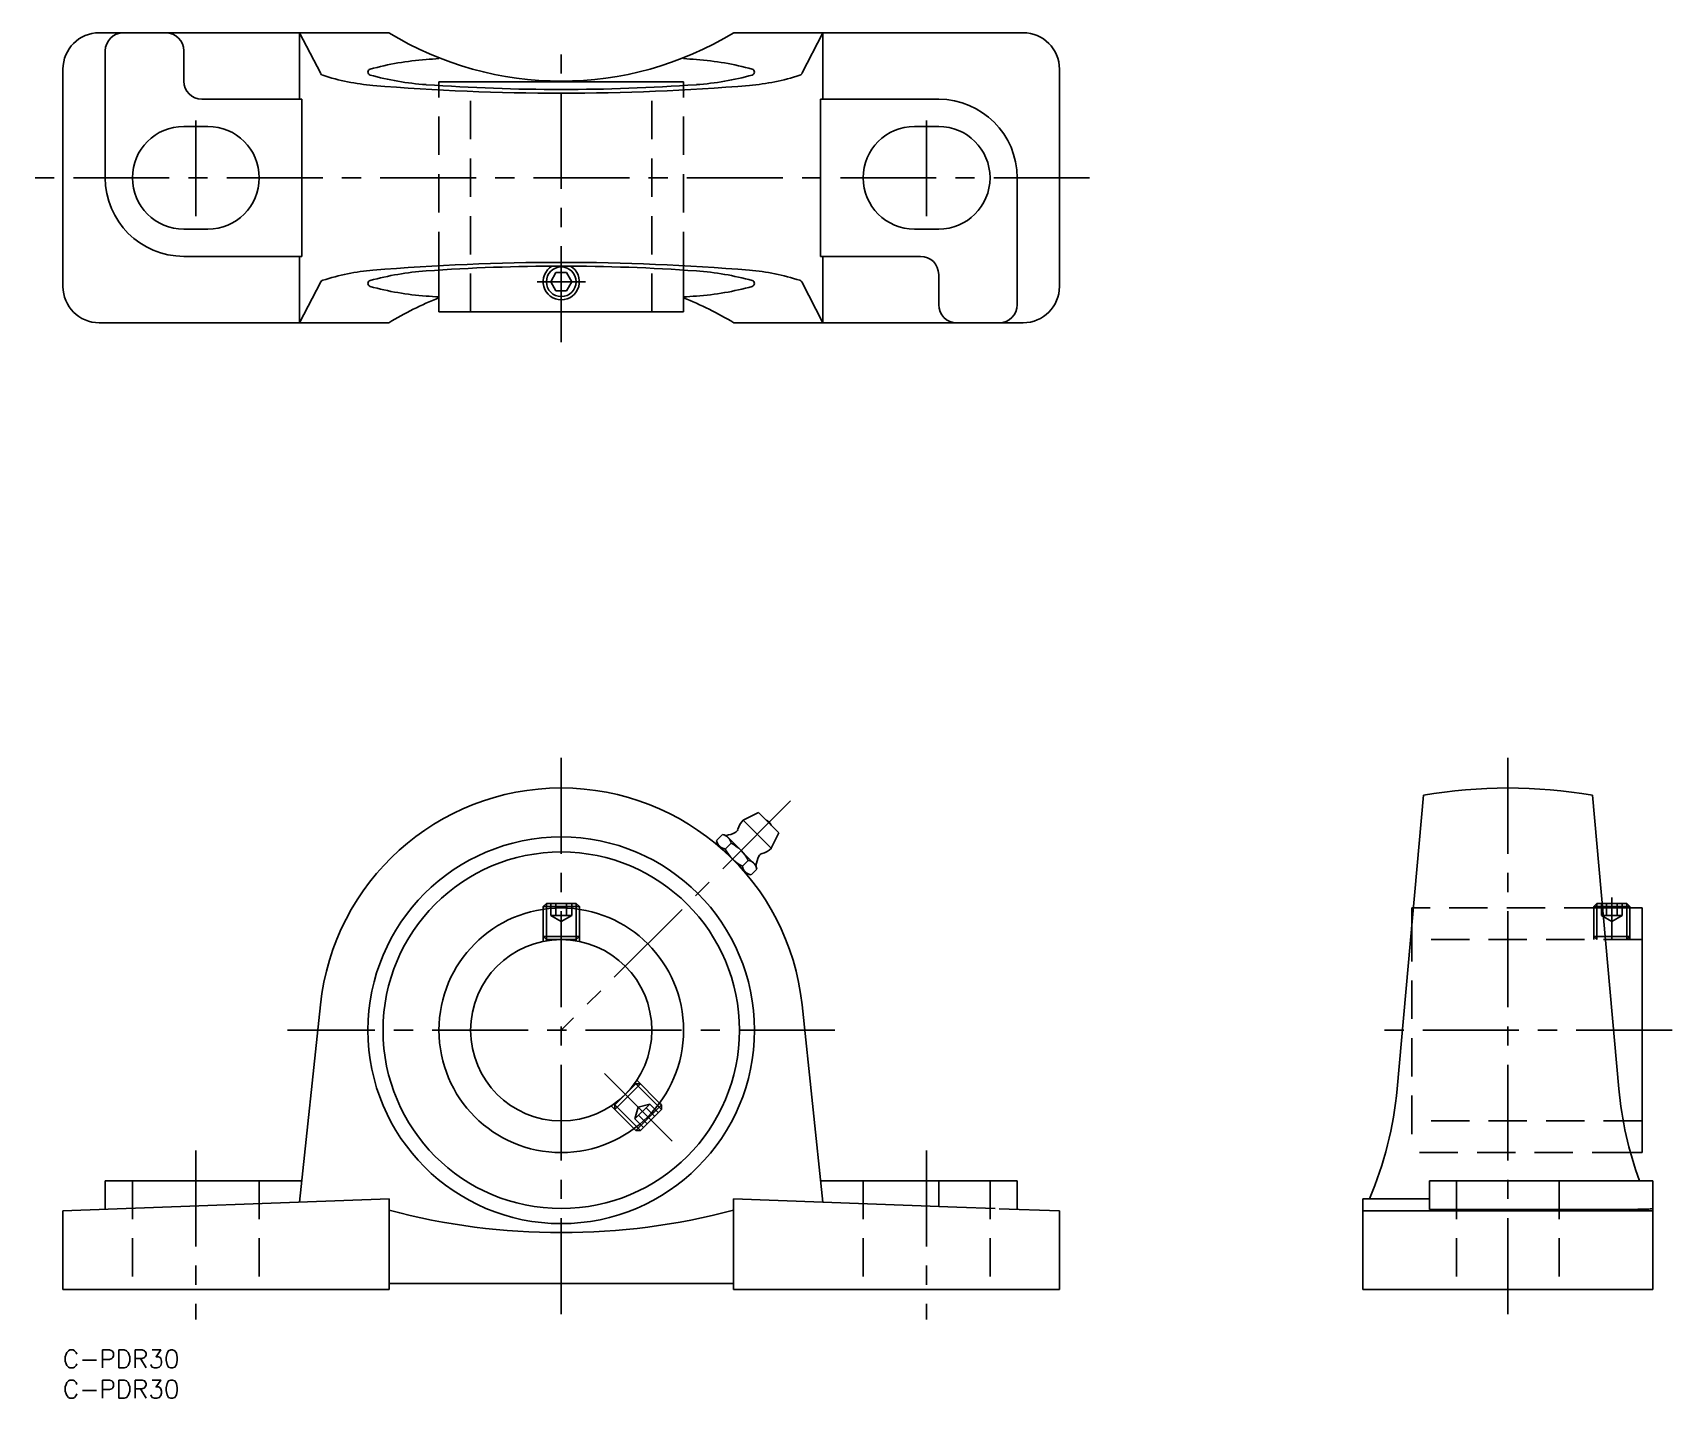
# Model space of a CAD drawing. Extents: x -5 to 266, y -8 to 218.
import ezdxf

# ---------------------------------------------------------------- set-up
doc = ezdxf.new("R2010")
doc.units = 0
doc.header["$LTSCALE"] = 0.5
doc.linetypes.add('CENTER', pattern=[50.8, 31.75, -6.35, 6.35, -6.35])
doc.linetypes.add('DASHED', pattern=[19.05, 12.7, -6.35])
for name, color, linetype in [('MSM_CENTER', 1, 'CENTER'), ('MSM_CONTINUOUS', 7, 'CONTINUOUS'), ('MSM_DASHED', 4, 'DASHED'), ('MSM_NARROW', 5, 'CONTINUOUS'), ('MSM_PART_NUMBER', 7, 'CONTINUOUS')]:
    doc.layers.add(name, color=color, linetype=linetype)
doc.styles.get("Standard").update_dxf_attribs({"font": 'txt.shx', "height": 3, "bigfont": 'bigfont.shx'})

msp = doc.modelspace()

# ---------------------------------------------------------------- linework, layer by layer
at = {"layer": 'MSM_CENTER'}
for p, q in [((82.5, 166.8), (82.5, 215)), ((22, 203.5), (22, 184.5)), ((143, 203.5), (143, 184.5)), ((170, 194), (-5, 194)), ((78.5, 176.8), (86.5, 176.8)), ((82.5, 98), (82.5, 5)), ((239.26, 98), (239.26, 5)), ((120.47, 90.87), (82.5, 52.9)), ((256.46, 74.9), (256.46, 67.93)), ((127.82, 52.9), (37.18, 52.9)), ((266.46, 52.9), (216.77, 52.9)), ((100.88, 34.52), (89.57, 45.83)), ((22, 33), (22, 5)), ((143, 33), (143, 5))]:
    msp.add_line(p, q, dxfattribs=at)
at = {"layer": 'MSM_CONTINUOUS'}
for p, q in [((53.93, 218), (6, 218)), ((39.19, 207), (39.19, 218)), ((39.19, 218), (42.68, 211.24)), ((159, 218), (111.07, 218)), ((125.81, 218), (122.32, 211.24)), ((125.81, 207), (125.81, 218)), ((7, 194), (7, 215)), ((20, 215), (20, 210)), ((0, 212), (0, 176)), ((165, 176), (165, 212)), ((62.25, 209.9), (102.75, 209.9)), ((62.25, 209.27), (62.25, 209.9)), ((102.75, 209.27), (102.75, 209.9)), ((23, 207), (39.56, 207)), ((39.56, 207), (39.56, 181)), ((145, 207), (125.44, 207)), ((125.44, 207), (125.44, 181)), ((20, 202.5), (24, 202.5)), ((145, 202.5), (141, 202.5)), ((158, 194), (158, 173)), ((20, 185.5), (24, 185.5)), ((145, 185.5), (141, 185.5)), ((20, 181), (39.56, 181)), ((39.19, 181), (39.19, 170)), ((142, 181), (125.44, 181)), ((125.81, 181), (125.81, 170)), ((39.19, 170), (42.68, 176.76)), ((62.25, 171.8), (62.25, 178.73)), ((81.63, 178.3), (80.77, 176.8)), ((81.63, 175.3), (80.77, 176.8)), ((81.63, 178.3), (83.37, 178.3)), ((83.37, 178.3), (84.23, 176.8)), ((84.23, 176.8), (83.37, 175.3)), ((102.75, 171.8), (102.75, 178.73)), ((125.81, 170), (122.32, 176.76)), ((145, 173), (145, 178)), ((83.37, 175.3), (81.63, 175.3)), ((62.25, 171.8), (102.75, 171.8)), ((53.93, 170), (6, 170)), ((159, 170), (111.07, 170)), ((225.26, 91.81), (220.9, 43.2)), ((253.26, 91.81), (257.63, 43.2)), ((112.62, 87.69), (115.17, 88.96)), ((112.62, 87.69), (117.29, 83.02)), ((115.17, 88.96), (118.56, 85.57)), ((109.19, 85.31), (108.22, 84.33)), ((108.38, 83.73), (108.22, 84.33)), ((109.79, 85.14), (109.19, 85.31)), ((109.79, 85.14), (114.74, 80.19)), ((117.29, 83.02), (118.56, 85.57)), ((108.38, 83.73), (113.33, 78.78)), ((108.52, 83.59), (108.43, 83.49)), ((109.65, 82.9), (110.62, 83.88)), ((113.48, 81.02), (112.5, 80.05)), ((113.19, 78.92), (113.09, 78.83)), ((113.33, 78.78), (113.93, 78.62)), ((113.93, 78.62), (114.91, 79.59)), ((114.74, 80.19), (114.91, 79.59)), ((80.04, 73.9), (79.5, 73.36)), ((79.5, 72.93), (79.5, 73.36)), ((79.5, 73.36), (85.5, 73.36)), ((84.96, 73.9), (80.04, 73.9)), ((84.96, 73.9), (85.5, 73.36)), ((85.5, 72.93), (85.5, 73.36)), ((258.92, 73.9), (254.87, 73.9)), ((254.92, 73.36), (259.46, 73.36)), ((258.92, 73.9), (259.46, 73.36)), ((259.46, 73.15), (259.46, 73.36)), ((223.36, 73.15), (223.36, 70.65)), ((223.59, 73.15), (223.36, 73.15)), ((261.46, 73.15), (254.94, 73.15)), ((261.46, 73.15), (261.46, 32.65)), ((42.62, 57.09), (39.19, 24.45)), ((122.38, 57.09), (125.81, 24.45)), ((98.78, 40.86), (99.09, 40.55)), ((99.09, 40.55), (94.85, 36.31)), ((95.61, 36.31), (99.09, 39.79)), ((99.09, 39.79), (99.09, 40.55)), ((94.54, 36.62), (94.85, 36.31)), ((95.61, 36.31), (94.85, 36.31)), ((261.46, 32.65), (259.54, 32.65)), ((39.56, 28), (7, 28)), ((7, 28), (7, 23.26)), ((158, 28), (125.44, 28)), ((145, 23.74), (145, 28)), ((158, 23.26), (158, 28)), ((263.26, 28), (226.26, 28)), ((226.26, 28), (226.26, 23.26)), ((263.26, 28), (263.26, 10)), ((54, 25), (0, 23)), ((54, 25), (54, 10)), ((111, 25), (111, 10)), ((148, 23.63), (111, 25)), ((215.26, 25), (215.26, 10)), ((226.26, 25), (215.26, 25)), ((0, 23), (0, 10)), ((165, 23), (155, 23.37)), ((165, 23), (165, 10)), ((263.26, 23), (215.26, 23)), ((226.26, 23.26), (260.26, 23.26)), ((111, 11), (54, 11)), ((54, 10), (0, 10)), ((165, 10), (111, 10)), ((263.26, 10), (215.26, 10))]:
    msp.add_line(p, q, dxfattribs=at)
for centre, radius in [((82.5, 176.8), 2.46), ((82.5, 52.9), 32), ((82.5, 52.9), 29.51), ((82.5, 52.9), 20.25), ((82.5, 52.9), 15)]:
    msp.add_circle(centre, radius, dxfattribs=at)
for centre, radius, start, end in [((6, 212), 6, 90, 180), ((10, 215), 3, 90, 180), ((17, 215), 3, 0, 90), ((82.5, 265), 55, 238.7096, 301.2904), ((159, 212), 6, 0, 90), ((51.01, 211.49), 0.506, 105.507, 254.493), ((63.44, 166.69), 47, 94.0572, 105.507), ((82.5, -102.07), 316.44, 93.6691, 94.0572), ((82.5, -102.07), 316.44, 85.9428, 86.3309), ((101.56, 166.69), 47, 74.493, 85.9428), ((113.99, 211.49), 0.506, 285.507, 74.493), ((23, 210), 3, 180, 270), ((43.17, 211.49), 0.554, 207.3225, 252.0563), ((54.4, 246.17), 37, 252.0563, 265.2417), ((63.44, 256.3), 47, 254.493, 265.9428), ((82.5, 583.72), 375.72, 265.2417, 274.7583), ((82.5, 525.06), 316.44, 265.9428, 274.0572), ((101.56, 256.3), 47, 274.0572, 285.507), ((110.6, 246.17), 37, 274.7583, 287.9437), ((121.83, 211.49), 0.554, 287.9437, 332.6775), ((145, 194), 13, 0, 90), ((20, 194), 8.5, 90, 270), ((24, 194), 8.5, 270, 90), ((141, 194), 8.5, 90, 270), ((145, 194), 8.5, 270, 90), ((20, 194), 13, 180, 270), ((82.5, -195.72), 375.72, 85.2417, 94.7583), ((82.5, -137.06), 316.44, 85.9428, 94.0572), ((82.5, 176.8), 3, 120.8464, 59.1536), ((142, 178), 3, 0, 90), ((43.17, 176.51), 0.554, 107.9437, 152.6775), ((54.4, 141.83), 37, 94.7583, 107.9437), ((51.01, 176.51), 0.506, 105.507, 254.493), ((63.44, 131.7), 47, 94.0572, 105.507), ((101.56, 131.7), 47, 74.493, 85.9428), ((110.6, 141.83), 37, 72.0563, 85.2417), ((113.99, 176.51), 0.506, 285.507, 74.493), ((121.83, 176.51), 0.554, 27.3225, 72.0563), ((6, 176), 6, 180, 270), ((63.44, 221.31), 47, 254.493, 265.9428), ((82.5, 123), 55, 111.6035, 121.2904), ((82.5, 490.07), 316.44, 265.9428, 266.3309), ((82.5, 490.07), 316.44, 273.6691, 274.0572), ((82.5, 123), 55, 58.7096, 68.3965), ((101.56, 221.31), 47, 274.0572, 285.507), ((159, 176), 6, 270, 0), ((148, 173), 3, 180, 270), ((155, 173), 3, 270, 0), ((82.5, 52.9), 40.1, 6, 174), ((239.26, 10), 83, 80.2892, 99.7108), ((114.96, 85.36), 3.3, 135, 165.9676), ((115.81, 86.21), 1.59, 24.555, 65.445), ((108.86, 83.55), 1.79, 10.6158, 70.6158), ((108.76, 91.05), 6, 279.8961, 295.2164), ((110.98, 86.35), 0.8, 295.2164, 345.9676), ((109.98, 84.66), 1.79, 199.3842, 259.3842), ((115.58, 85.98), 6.69, 207.412, 242.588), ((107.54, 77.94), 6.69, 27.412, 62.588), ((120.65, 79.16), 6, 154.7836, 170.1039), ((115.95, 81.38), 0.8, 104.0324, 154.7836), ((114.96, 85.36), 3.3, 284.0324, 315), ((114.26, 80.38), 1.79, 190.6158, 250.6158), ((113.15, 79.26), 1.79, 19.3842, 79.3842), ((161.14, 48.57), 60, 336.874, 354.8683), ((317.39, 48.57), 60, 185.1317, 200.0448), ((82.5, 130.4), 111, 255.1223, 284.8777), ((258.33, 218.26), 195.01, 270.5673, 271.1906), ((261.93, 33.28), 9.99, 272.5798, 277.6393)]:
    msp.add_arc(centre, radius, start, end, dxfattribs=at)
at = {"layer": 'MSM_DASHED'}
for p, q in [((62.25, 178.73), (62.25, 209.27)), ((67.5, 171.8), (67.5, 209.9)), ((97.5, 171.8), (97.5, 209.9)), ((102.75, 178.73), (102.75, 209.27)), ((80.77, 73.9), (80.77, 71.9)), ((81.63, 73.9), (81.63, 71.9)), ((83.37, 73.9), (83.37, 71.9)), ((84.23, 73.9), (84.23, 71.9)), ((254, 73.9), (253.46, 73.36)), ((254.92, 73.36), (253.46, 73.36)), ((253.46, 73.36), (253.46, 67.9)), ((254.87, 73.9), (254, 73.9)), ((254, 73.9), (254, 67.9)), ((254.73, 73.9), (254.73, 71.9)), ((255.59, 73.9), (255.59, 71.9)), ((257.33, 73.9), (257.33, 71.9)), ((258.19, 73.9), (258.19, 71.9)), ((79.5, 72.93), (79.5, 67.6)), ((80.04, 73), (80.04, 67.7)), ((84.23, 71.9), (80.77, 71.9)), ((80.77, 71.9), (82.5, 70.9)), ((84.23, 71.9), (82.5, 70.9)), ((84.96, 73), (84.96, 67.7)), ((85.5, 72.93), (85.5, 67.6)), ((223.36, 70.65), (223.36, 32.65)), ((254.94, 73.15), (223.59, 73.15)), ((258.19, 71.9), (254.73, 71.9)), ((254.73, 71.9), (256.46, 70.9)), ((258.19, 71.9), (256.46, 70.9)), ((258.92, 73.15), (258.92, 67.9)), ((259.46, 73.15), (259.46, 67.9)), ((80.04, 67.9), (79.5, 68.44)), ((79.5, 68.44), (85.5, 68.44)), ((84.96, 67.9), (80.04, 67.9)), ((84.96, 67.9), (85.5, 68.44)), ((261.46, 67.9), (223.36, 67.9)), ((254, 67.9), (253.46, 68.44)), ((253.46, 68.44), (259.46, 68.44)), ((258.92, 67.9), (259.46, 68.44)), ((91.37, 40.55), (94.85, 44.03)), ((95.61, 44.03), (91.37, 39.79)), ((98.45, 40.43), (94.7, 44.18)), ((94.85, 44.03), (95.61, 44.03)), ((98.78, 40.86), (95.01, 44.63)), ((94.54, 36.62), (90.77, 40.39)), ((94.97, 36.95), (91.22, 40.7)), ((91.37, 40.55), (91.37, 39.79)), ((94.71, 38.24), (97.16, 40.69)), ((94.71, 38.24), (95.23, 40.17)), ((96.12, 36.83), (94.71, 38.24)), ((97.16, 40.69), (95.23, 40.17)), ((96.74, 37.44), (95.32, 38.85)), ((97.96, 38.66), (96.55, 40.08)), ((98.57, 39.28), (97.16, 40.69)), ((261.46, 37.9), (223.36, 37.9)), ((259.54, 32.65), (223.36, 32.65)), ((11.5, 28), (11.5, 10)), ((32.5, 28), (32.5, 10)), ((132.5, 28), (132.5, 10)), ((153.5, 28), (153.5, 10)), ((230.76, 28), (230.76, 10)), ((247.76, 28), (247.76, 10)), ((148, 23.63), (155, 23.37))]:
    msp.add_line(p, q, dxfattribs=at)
at = {"layer": 'MSM_NARROW'}
for p, q in [((80.04, 73), (80.04, 73.9)), ((84.96, 73), (84.96, 73.9)), ((258.92, 73.15), (258.92, 73.9)), ((98.45, 40.43), (99.09, 39.79)), ((94.97, 36.95), (95.61, 36.31))]:
    msp.add_line(p, q, dxfattribs=at)

# ---------------------------------------------------------------- texts
at = {"layer": 'MSM_PART_NUMBER'}
for p in [(0, -3), (0, -8)]:
    msp.add_text('C-PDR30', height=3, dxfattribs=at).set_placement(p)

doc.saveas('drawing.dxf')
